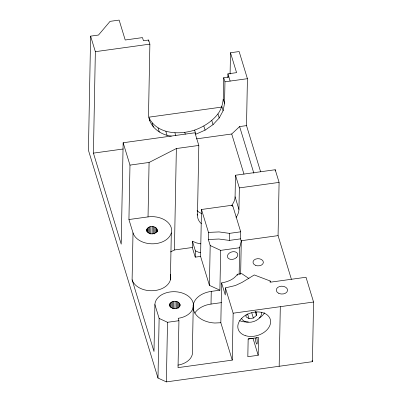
<?xml version="1.0" encoding="UTF-8"?>
<svg xmlns="http://www.w3.org/2000/svg" width="402" height="402" viewBox="0 0 402 402"><rect width="100%" height="100%" fill="white"/><g stroke="black" fill="none" stroke-linecap="round" stroke-linejoin="round"><path stroke-width="0.6" d="M232.552 206.422L232.572 205.186L201.482 209.492L200.583 256.416L209.417 285.36L219.899 290.189L220.663 250.371L210.186 245.537L208.342 239.507L208.477 232.401L201.482 209.492M171.332 136.122C159.926 134.941 148.519 126.102 148.544 113.882L149.881 44.125L148.629 40.024L143.449 40.743L142.489 37.607L125.213 39.999L119.138 20.1L110.063 21.356L98.495 35.044L90.611 36.135L88.43 150.242L157.986 378.036L166.368 381.9L312.439 361.669L313.57 302.018L306.007 277.254L270.486 282.174L270.119 280.968L254.285 274.953L242.004 282.42L235.411 285.51L225.416 287.877L225.281 294.983L221.597 282.923C227.527 281.842 233.959 279.546 237.366 274.259L241.773 273.646L248.989 278.551M201.362 223.678A21.195 14.844 -17 0 1 197.488 215.201L198.819 145.439L194.95 132.776L123.148 142.75L121.218 244.145L93.42 153.127L95.354 51.677L90.611 36.135M177.925 365.127A19.291 13.427 1.1 0 0 192.402 350.489L193.302 303.565A19.291 13.427 1.1 0 0 173.187 291.706A19.291 13.427 1.1 0 0 154.896 304.56L153.996 351.484L132.102 279.797L133.007 232.874L128.931 219.537L129.977 165.106L123.148 142.75M148.604 41.27L148.629 40.024M146.67 231.18C145.986 224.638 158.559 225.115 157.252 231.668M146.896 231.492L146.946 228.984M147.454 232.507L147.539 228.12M133.007 232.874A19.532 13.593 1.1 0 0 156.177 243.562A19.532 13.593 1.1 0 0 171.207 227.582A19.532 13.593 1.1 0 0 148.036 216.894L149.082 162.458L176.362 148.544L198.819 145.439M148.328 233.039L148.438 227.396M149.443 233.758L149.574 226.864M150.735 234.075L150.881 226.552M152.112 234.014L152.257 226.492M153.489 233.572L153.619 226.678M154.735 233.999L154.865 227.105M155.825 232.753L155.921 227.743M156.629 232.301L156.705 228.542M157.117 231.959L157.167 229.452M157.986 378.036L159.127 318.424L154.896 304.56M166.368 381.9L167.513 322.293L159.127 318.424M169.498 305.952C168.83 300.033 179.649 299.611 180.106 305.183C179.051 310.027 169.981 309.736 169.523 304.696M169.729 306.259L169.775 303.756M170.413 279.812L171.312 232.889M170.287 307.274L170.373 302.892M171.162 307.806L171.267 302.168M172.277 308.525L172.408 301.631M170.528 251.948L174.423 249.974L176.362 148.544M173.569 308.847L173.709 301.324M174.945 308.786L175.091 301.259M176.317 308.349L176.448 301.45M177.578 308.148L177.699 301.877M178.639 308.158L178.749 302.51M193.302 303.565A19.291 13.427 1.1 0 1 178.202 318.299L178.935 320.711L178.036 367.634L232.25 360.127L233.15 313.203L225.416 287.877M179.463 307.078L179.533 303.314M179.96 306.108L179.995 304.224M200.583 256.416L195.251 257.144L192.302 247.496L192.422 241.2L196.096 242.778A44.16 30.924 -17 0 0 200.824 243.858M195.251 257.144L195.372 250.848L192.422 241.2M209.417 285.36L210.186 245.537M194.759 313.148A22.964 15.979 1.1 0 1 211.015 304.068L211.261 291.39L219.899 290.189M149.062 117.856C157.172 134.198 179.222 135.117 194.613 130.107C203.658 126.836 211.985 121.56 217.939 113.912C225.753 103.44 222.864 89.817 223.713 77.697L228.894 76.978M194.613 130.107L195.864 134.208L205.085 130.147L213.04 124.625L219.19 118.012L223.115 110.756L224.547 103.354L224.964 81.797L223.713 77.697M232.25 360.127L220.834 322.741L221.597 282.923M227.864 77.541L227.934 73.842L236.572 72.646L230.497 52.747L239.135 51.551L247.421 78.686L246.516 125.61L260.602 171.734M230.09 74.053L230.497 52.747M208.342 239.507L218.914 239.024L229.341 240.411L229.477 233.366L240.708 231.813L240.572 238.858L241.275 241.17L240.642 274.199M236.024 217.457A21.195 14.844 -17 0 0 238.944 209.462L235.08 196.799L235.492 175.237L275.224 169.734L279.088 182.397L278.068 235.627L291.405 279.305M237.341 275.445L237.366 274.259M238.944 209.462L239.361 187.9L235.492 175.237M239.15 274.496L239.662 247.738L241.275 241.17M246.094 314.746L246.054 316.846L249.049 318.655L253.34 318.057L256.421 315.409L256.481 312.259L255.481 311.656M258.184 355.273L258.526 337.514L248.16 338.951L247.823 356.705L258.184 355.273L253.009 338.323L248.134 339.002M270.094 282.219L270.119 280.968M275.199 170.966L275.224 169.734M279.169 366.277L280.31 306.671L313.57 302.018M157.277 230.416C156.217 235.255 147.152 234.964 146.695 229.929M196.457 138.871L231.718 133.992L239.612 126.58L246.516 125.61M95.354 51.677L149.881 44.125M224.964 81.797L247.421 78.686M148.83 117.183L222.03 107.043M93.42 153.127L123.178 149.006M129.977 165.106L149.082 162.458M239.361 187.9L279.088 182.397M128.931 219.537L148.036 216.894M229.341 240.411L240.572 238.858M174.423 249.974L192.302 247.496M241.064 240.753L278.068 235.627M220.663 250.371L239.662 247.738M211.015 304.068L221.507 302.616M167.513 322.293L178.935 320.711M233.15 313.203L280.31 306.671M208.477 232.401L219.05 231.924L229.477 233.366M220.834 322.741L214.859 323.012A22.964 15.979 1.1 0 1 193.091 306.605M200.653 252.697L199.045 252.426L195.372 250.848M227.934 73.842L230.145 81.078M312.073 360.468L312.439 361.669M239.612 126.58L253.878 173.297M223.296 99.254L224.547 103.354M231.718 133.992L243.974 174.121M221.864 106.656L223.115 110.756M217.939 113.912L219.19 118.012M211.789 120.525L213.04 124.625M232.572 205.186L240.708 231.813M203.834 126.052L205.085 130.147M255.32 311.816L256.421 315.409M247.592 313.887L249.049 318.655M184.759 132.419L185.297 134.178M174.94 132.831L175.835 135.76M197.136 214.05L197.488 215.201M165.83 131.313L167.081 135.414M158.046 127.967L159.298 132.067M152.117 123.027L153.368 127.127M149.343 119.751L149.7 120.922M251.722 312.741L253.34 318.057M235.08 196.799A21.195 14.844 -17 0 1 231.426 205.734M201.497 213.492A21.195 14.844 -17 0 1 197.055 210.613M256.762 337.384A5.301 0.844 82.1 0 1 256.908 344.107A5.301 0.844 82.1 0 1 255.2 338.087M193.116 306.012A22.964 15.979 1.1 0 1 211.261 291.39M264.566 312.761A16.778 11.748 -17 0 1 259.35 318.072M248.341 321.912A16.778 11.748 -17 0 1 239.622 320.67M261.561 312.138A10.598 7.422 -17 0 1 253.808 321.53L251.119 322.163A10.598 7.422 -17 0 1 241.406 318.354M170.307 274.506A19.532 13.593 1.1 0 1 155.278 290.49A19.532 13.593 1.1 0 1 132.102 279.797M236.235 257.727L235.15 258.481A5.301 3.708 -17 0 1 229.969 259.195L228.904 258.742A5.301 3.708 -17 0 1 228.557 253.798A5.301 3.708 -17 0 1 235.276 251.888L236.336 252.345A5.301 3.708 -17 0 1 236.235 257.727M245.808 335.77A16.778 11.748 -17 0 0 270.621 321.927A16.778 11.748 -17 0 0 246.21 314.902A16.778 11.748 -17 0 0 245.808 335.77M278.837 293.38A5.653 3.935 1.1 0 0 287.556 290.37A5.653 3.935 1.1 0 0 279.345 286.581A5.653 3.935 1.1 0 0 278.837 293.38M255.521 265.33A5.181 3.603 1.1 0 0 263.36 262.37A5.181 3.603 1.1 0 0 255.657 259.089A5.181 3.603 1.1 0 0 255.521 265.33"/></g></svg>
